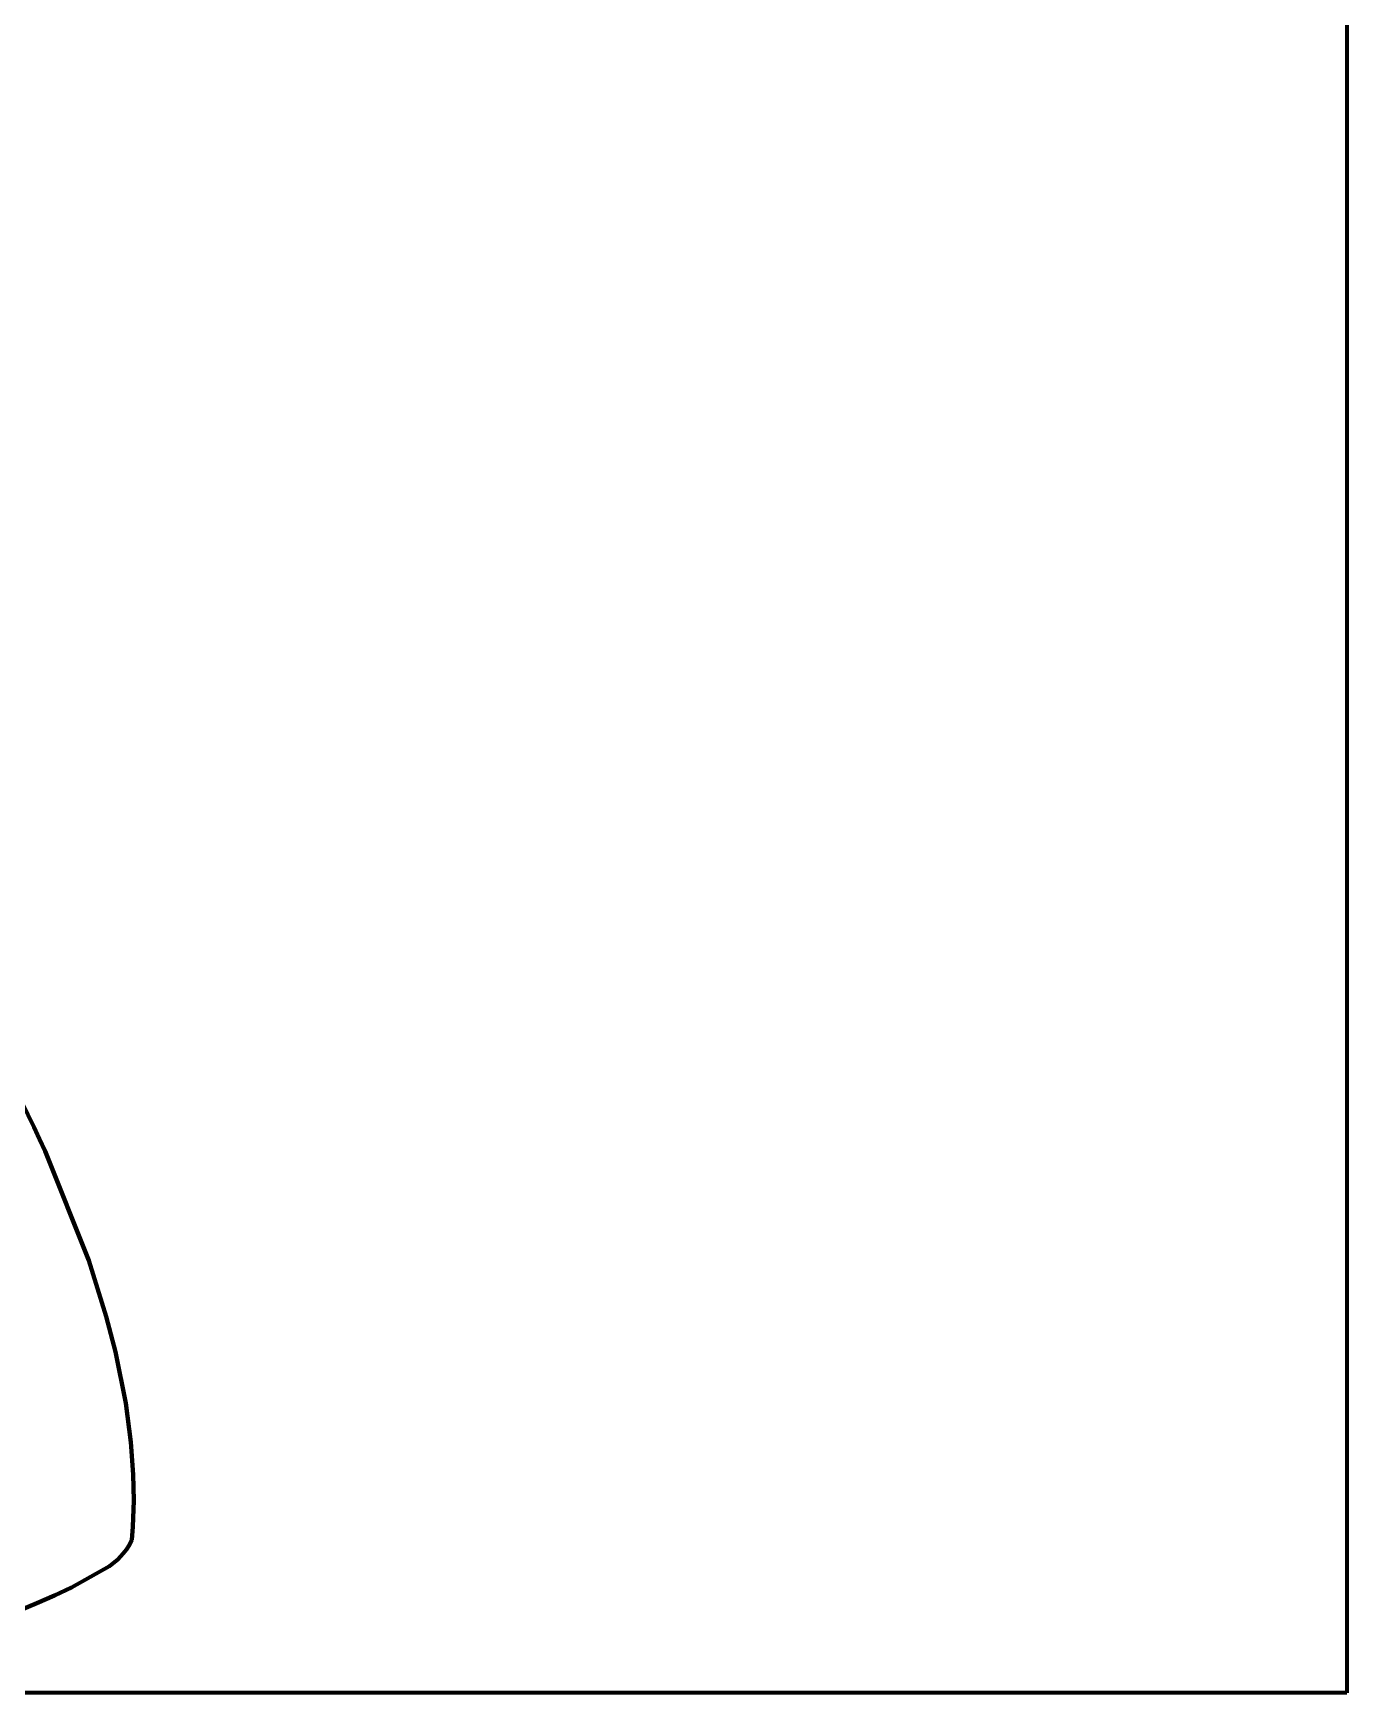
# Model space of a CAD drawing. Header units: millimetres. Extents: x 0 to 12, y 0 to 9.
# Drawn here: x 9.406 to 12.028, y 0 to 3.313 of the extents above; entities that cross this region are included whole.
import ezdxf

# ---------------------------------------------------------------- set-up
doc = ezdxf.new("R2010")
doc.units = ezdxf.units.MM
doc.layers.add('color#030303ff', color=7, linetype='CONTINUOUS', lineweight=100)
doc.layers.add('color#ffffffff', color=7, linetype='CONTINUOUS', lineweight=100)

msp = doc.modelspace()

# ---------------------------------------------------------------- linework, layer by layer
at = {"layer": 'color#030303ff'}
for p, q in [((9.3844, 1.1774), (9.4079, 1.1295)), ((9.4079, 1.1295), (9.4192, 1.1053)), ((9.4192, 1.1053), (9.4303, 1.0811)), ((9.4303, 1.0811), (9.5171, 0.8632)), ((9.5171, 0.8632), (9.5523, 0.7514)), ((9.5523, 0.7514), (9.5706, 0.6804)), ((9.5706, 0.6804), (9.5911, 0.5781)), ((9.5911, 0.5781), (9.6013, 0.5006)), ((9.6013, 0.5006), (9.606, 0.4357)), ((9.606, 0.4357), (9.6069, 0.3836)), ((9.6069, 0.3836), (9.6052, 0.3315)), ((9.6052, 0.3315), (9.6033, 0.3054)), ((9.6033, 0.3054), (9.5983, 0.2955)), ((9.575, 0.2663), (9.5584, 0.2527)), ((9.586, 0.2779), (9.575, 0.2663)), ((9.5926, 0.2864), (9.586, 0.2779)), ((9.5983, 0.2955), (9.5926, 0.2864)), ((9.5584, 0.2527), (9.4829, 0.2102)), ((9.4829, 0.2102), (9.4486, 0.1941)), ((9.4139, 0.1789), (9.3789, 0.1646)), ((9.4486, 0.1941), (9.4139, 0.1789))]:
    msp.add_line(p, q, dxfattribs=at)
at = {"layer": 'color#ffffffff'}
for p, q in [((12.0278, 9.0278), (12.0278, 0)), ((9.4079, 1.1295), (9.3844, 1.1774)), ((9.4192, 1.1053), (9.4079, 1.1295)), ((9.4303, 1.0811), (9.4192, 1.1053)), ((9.5171, 0.8632), (9.4303, 1.0811)), ((9.5523, 0.7514), (9.5171, 0.8632)), ((9.5706, 0.6804), (9.5523, 0.7514)), ((9.5911, 0.5781), (9.5706, 0.6804)), ((9.6013, 0.5006), (9.5911, 0.5781)), ((9.606, 0.4357), (9.6013, 0.5006)), ((9.6069, 0.3836), (9.606, 0.4357)), ((9.6052, 0.3315), (9.6069, 0.3836)), ((9.6033, 0.3054), (9.6052, 0.3315)), ((9.5983, 0.2955), (9.6033, 0.3054)), ((9.5584, 0.2527), (9.575, 0.2663)), ((9.575, 0.2663), (9.586, 0.2779)), ((9.586, 0.2779), (9.5926, 0.2864)), ((9.5926, 0.2864), (9.5983, 0.2955)), ((9.4829, 0.2102), (9.5584, 0.2527)), ((9.4486, 0.1941), (9.4829, 0.2102)), ((9.3789, 0.1646), (9.4139, 0.1789)), ((9.4139, 0.1789), (9.4486, 0.1941)), ((12.0278, 0), (0, 0))]:
    msp.add_line(p, q, dxfattribs=at)

doc.saveas('drawing.dxf')
